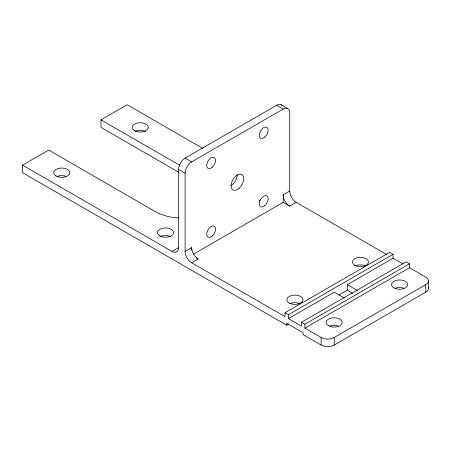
<?xml version="1.0" encoding="UTF-8"?>
<svg xmlns="http://www.w3.org/2000/svg" width="451" height="451" viewBox="0 0 451 451"><rect width="100%" height="100%" fill="white"/><g stroke="black" fill="none" stroke-linecap="round" stroke-linejoin="round"><path stroke-width="0.68" d="M178.951 217.94A36.988 21.355 0 0 1 155.561 211.745L48.697 150.048L22.55 165.151L22.55 172.699L286.757 325.205L288.584 324.151M202.809 148.413L127.137 104.739L100.99 119.842L100.99 127.391L178.72 172.265M22.55 165.151L172.034 251.432A9.245 5.339 60 0 0 178.573 247.655L178.573 169.441A9.245 5.339 -60 0 1 185.113 158.115L276.649 105.269A9.245 5.339 -60 0 1 281.836 105.23M193.479 254.15L283.189 202.358L283.189 194.809L289.722 191.032L289.722 112.818A9.245 5.339 -60 0 0 283.189 109.046L276.649 105.269M352.631 293.353L347.281 290.264L347.281 284.649L393.046 258.226L393.046 254.296L389.647 252.334L285.038 312.735L285.038 316.658L191.652 262.758A9.245 5.339 60 0 1 185.113 251.432L185.113 173.218A9.245 5.339 -60 0 1 191.647 161.892L283.189 109.046M286.757 325.205L286.757 323.271L303.185 332.753L303.185 334.687L321.129 345.043A9.245 5.339 0 0 0 334.208 345.043L425.744 292.197A9.245 5.339 0 0 0 428.371 287.727M301.51 322.245L304.91 324.207L304.91 328.136L409.525 267.736L409.525 263.812L406.125 261.845L301.51 322.245L301.51 326.169L288.437 318.62L288.437 314.697L393.046 254.296M321.129 345.043L321.129 337.495L304.91 328.136M334.208 345.043L334.208 337.495L425.744 284.649A9.245 5.339 0 0 0 425.744 277.094L409.525 267.736M172.034 251.432L178.573 247.655M185.113 251.432L191.652 247.655A9.245 5.339 60 0 0 198.186 258.981L191.652 262.758M283.189 202.358L289.722 206.135L296.262 202.358L386.614 254.511M288.437 318.62L334.208 292.197L344.31 298.032M338.96 295.067L347.58 290.089M304.91 324.207L409.525 263.812M281.272 104.812L287.811 108.584M393.046 258.226L403.155 264.055M185.113 158.115L191.647 161.892M100.99 119.842L179.938 165.416M178.573 169.441L185.113 173.218M347.281 284.649L357.389 290.478M196.405 257.955L198.186 258.981M285.038 312.735L288.437 314.697M428.45 280.872L428.45 288.42M425.744 284.649L425.744 292.197M191.652 247.655L191.652 250.401M160.297 236.555A8.062 4.657 0 0 1 170.664 236.555M57.745 176.217A8.062 4.657 0 0 1 65.807 176.217M135.035 131.371A8.062 4.657 0 0 1 145.402 131.371M289.734 303.76A8.062 4.657 0 0 1 300.107 303.76M355.219 265.955A8.062 4.657 0 0 1 365.586 265.955M334.208 337.495A9.245 5.339 0 0 1 321.129 337.495M289.722 206.135A9.245 5.339 60 0 1 283.189 194.809M296.262 202.358A9.245 5.339 60 0 1 289.722 191.032M237.209 174.768A8.93 5.158 -60 0 1 230.889 185.711M260.317 199.348A6.286 3.631 -60 0 1 259.398 200.695M395.6 288.138A8.062 4.657 0 0 1 403.662 288.138M330.121 325.943A8.062 4.657 0 0 1 338.182 325.943M159.778 235.862A8.062 4.657 0 0 0 173.269 233.776A8.062 4.657 0 0 0 163.392 228.071A8.062 4.657 0 0 0 159.778 235.862M134.516 130.677A8.062 4.657 0 0 0 148.007 128.591A8.062 4.657 0 0 0 138.13 122.892A8.062 4.657 0 0 0 134.516 130.677M56.076 175.991A8.062 4.657 0 0 0 69.567 173.9A8.062 4.657 0 0 0 59.69 168.2A8.062 4.657 0 0 0 56.076 175.991M264.867 137.019A6.286 3.631 -60 0 0 266.857 127.283A6.286 3.631 -60 0 0 259.421 133.879A6.286 3.631 -60 0 0 264.867 137.019M212.297 167.248A6.286 3.631 -60 0 0 214.287 157.512A6.286 3.631 -60 0 0 206.851 164.108A6.286 3.631 -60 0 0 212.297 167.248M239.064 188.292A8.93 5.158 -60 0 0 241.894 174.458A8.93 5.158 -60 0 0 231.329 183.828A8.93 5.158 -60 0 0 239.064 188.292M264.867 205.605A6.286 3.631 -60 0 0 266.857 195.864A6.286 3.631 -60 0 0 259.421 202.46A6.286 3.631 -60 0 0 264.867 205.605M212.297 235.952A6.286 3.631 -60 0 0 214.287 226.216A6.286 3.631 -60 0 0 206.851 232.812A6.286 3.631 -60 0 0 212.297 235.952M289.221 303.066A8.062 4.657 0 0 0 302.711 300.98A8.062 4.657 0 0 0 292.834 295.281A8.062 4.657 0 0 0 289.221 303.066M328.446 325.718A8.062 4.657 0 0 0 341.937 323.632A8.062 4.657 0 0 0 332.066 317.927A8.062 4.657 0 0 0 328.446 325.718M354.7 265.261A8.062 4.657 0 0 0 368.191 263.175A8.062 4.657 0 0 0 358.314 257.476A8.062 4.657 0 0 0 354.7 265.261M393.932 287.913A8.062 4.657 0 0 0 407.422 285.827A8.062 4.657 0 0 0 397.545 280.122A8.062 4.657 0 0 0 393.932 287.913"/></g></svg>
